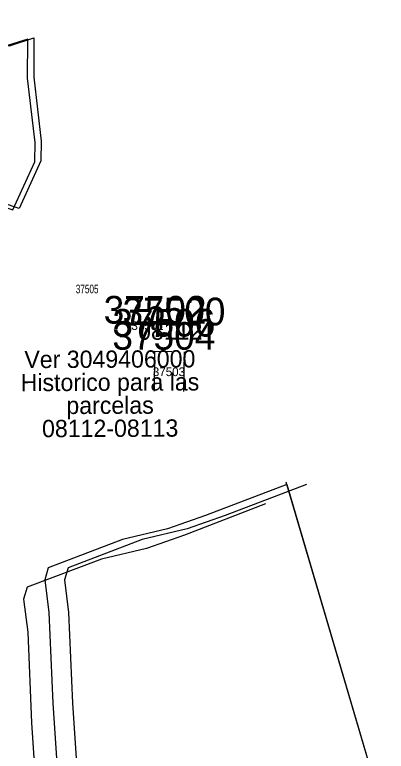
# Model space of a CAD drawing. Header units: inches. Extents: x 610851 to 630254, y 1234683 to 1264905.
# Drawn here: x 622998.2 to 623213.1, y 1245966.3 to 1246392.3 of the extents above; entities that cross this region are included whole.
import ezdxf
from ezdxf.enums import TextEntityAlignment as Align

# ---------------------------------------------------------------- set-up
doc = ezdxf.new("R2010")
doc.units = ezdxf.units.IN
doc.header["$MEASUREMENT"] = 0
doc.linetypes.add('DGN2', pattern=[67.425768, 33.712884, -33.712884])
for name, color, linetype, lineweight in [('Level 2', 7, 'Continuous', 0), ('Level 50', 7, 'Continuous', 0), ('Level 7', 7, 'Continuous', 0)]:
    doc.layers.add(name, color=color, linetype=linetype, lineweight=lineweight)
doc.styles.add('Styledgn032', font='dgn032.shx')

msp = doc.modelspace()

# ---------------------------------------------------------------- linework, layer by layer
at = {"layer": 'Level 2', "color": 1, "linetype": 'Continuous', "lineweight": 0, "flags": 128}
for points in [[(623155.04662, 1246122.25065), (623213.08658, 1245925.3592), (623189.21658, 1245846.6682), (623178.27158, 1245731.1412), (623168.06058, 1245681.6682), (623179.46058, 1245618.8962), (623208.43658, 1245403.0632)], [(623155.51958, 1246120.6462), (623213.08658, 1245925.3592), (623189.21658, 1245846.6682), (623178.27158, 1245731.1412), (623168.06058, 1245681.6682), (623179.46058, 1245618.8962), (623208.43658, 1245403.0632)], [(623155.51958, 1246120.6462), (623213.08658, 1245925.3592), (623189.21658, 1245846.6682), (623178.27158, 1245731.1412), (623168.06058, 1245681.6682), (623179.46058, 1245618.8962), (623208.43658, 1245403.0632)]]:
    msp.add_lwpolyline(points, dxfattribs=at)
at = {"layer": 'Level 50', "color": 7, "linetype": 'DGN2'}
for p, q in [((623078.98129, 1246174.68171), (623079.27436, 1246197.67999)), ((623079.07432, 1246197.68254), (623089.01023, 1246197.55593))]:
    msp.add_line(p, q, dxfattribs=at)
at = {"layer": 'Level 50', "color": 7, "linetype": 'Continuous', "lineweight": 0, "flags": 128}
for points in [[(622997.21442, 1246279.57533), (623009.81787, 1246307.28555), (623010.01816, 1246318.49429), (623005.64031, 1246355.67916), (623005.74, 1246378.25), (622991.60551, 1246373.76202), (622954.3008, 1246377.49293), (622911.17496, 1246378.62672), (622892.07842, 1246391.69638), (622877.95965, 1246390.75465), (622851.5899, 1246381.1967), (622849.6135, 1246384.1751), (622831.3877, 1246382.9992), (622788.23162, 1246350.54125), (622997.21442, 1246279.57533)], [(623155.51958, 1246120.6462), (623108.59048, 1246102.61684), (623086.57248, 1246094.9573), (623060.56398, 1246088.7378), (623017.64258, 1246072.4492), (623015.57158, 1246065.5962), (623017.93158, 1246046.5512), (623020.22158, 1245994.0912), (623024.42158, 1245930.6102), (623027.94858, 1245895.5282)], [(623166.92332, 1246120.6462), (623119.99422, 1246102.61684), (623097.97622, 1246094.9573), (623071.96772, 1246088.7378), (623029.04632, 1246072.4492), (623026.97532, 1246065.5962), (623029.33532, 1246046.5512), (623031.62532, 1245994.0912), (623035.82532, 1245930.6102), (623039.35232, 1245895.5282)], [(623143.31108, 1246109.38542), (623096.38198, 1246091.35606), (623074.36398, 1246083.69652), (623048.35548, 1246077.47702), (623005.43408, 1246061.18842), (623003.36308, 1246054.33542), (623005.72308, 1246035.29042), (623008.01308, 1245982.83042), (623012.21308, 1245919.34942), (623015.74008, 1245884.26742)]]:
    msp.add_lwpolyline(points, dxfattribs=at)
at = {"layer": 'Level 50', "color": 7, "flags": 128}
msp.add_lwpolyline([(622791.78256, 1246351.19435), (622834.93864, 1246383.6523), (622853.16444, 1246384.8282), (622855.14084, 1246381.8498), (622881.51059, 1246391.40775), (622895.62936, 1246392.34948), (622914.72589, 1246379.27983), (622957.85174, 1246378.14603), (622995.15645, 1246374.41512), (623009.29094, 1246378.9031), (623009.19124, 1246356.33226), (623013.56909, 1246319.14739), (623013.3688, 1246307.93865), (623000.76536, 1246280.22843), (622791.78256, 1246351.19435)], dxfattribs=at)
at = {"layer": 'Level 50', "color": 7, "linetype": 'DGN2', "flags": 128}
msp.add_lwpolyline([(623096.03948, 1246174.46437), (623096.33246, 1246197.46265)], dxfattribs=at)

# ---------------------------------------------------------------- texts
at = {"layer": 'Level 50', "color": 3, "linetype": 'Continuous', "lineweight": 0, "style": 'Styledgn032'}
for s, p in [('37502', (623079.40811, 1246221.69481)), ('37500', (623090.31696, 1246220.68375)), ('37504', (623084.444, 1246206.58713))]:
    msp.add_text(s, height=16, dxfattribs=at).set_placement(p, align=Align.MIDDLE_CENTER)
at = {"layer": 'Level 50', "color": 7, "linetype": 'Continuous', "lineweight": 0, "style": 'Styledgn032'}
msp.add_text('08112', height=10, rotation=0.25, dxfattribs=at).set_placement((623088.16761, 1246209.39547), align=Align.MIDDLE_CENTER)
at = {"layer": 'Level 50', "color": 7, "linetype": 'Continuous', "lineweight": 0, "insert": (623053.33452, 1246173.08343), "char_height": 10, "width": 119.1456047, "attachment_point": 5, "rotation": 0.25, "line_spacing_factor": 0.8, "style": 'Styledgn032'}
msp.add_mtext('{\\Fdgn000|c0;Ver 3049406000 Historico para las parcelas 08112-08113 }', dxfattribs=at)
at = {"layer": 'Level 7', "color": 7, "linetype": 'Continuous', "lineweight": 0, "style": 'Styledgn032', "width": 0.706164}
msp.add_text('37505', height=5, dxfattribs=at).set_placement((623040.11173, 1246233.72115), align=Align.MIDDLE_CENTER)
at = {"layer": 'Level 7', "color": 7, "linetype": 'Continuous', "lineweight": 0, "style": 'Styledgn032'}
for s, height, p in [('37506', 16, (623084.444, 1246214.18244)), ('37501', 5, (623074.99136, 1246212.48881)), ('37503', 5, (623087.39685, 1246185.83542))]:
    msp.add_text(s, height=height, dxfattribs=at).set_placement(p, align=Align.MIDDLE_CENTER)

doc.saveas('drawing.dxf')
